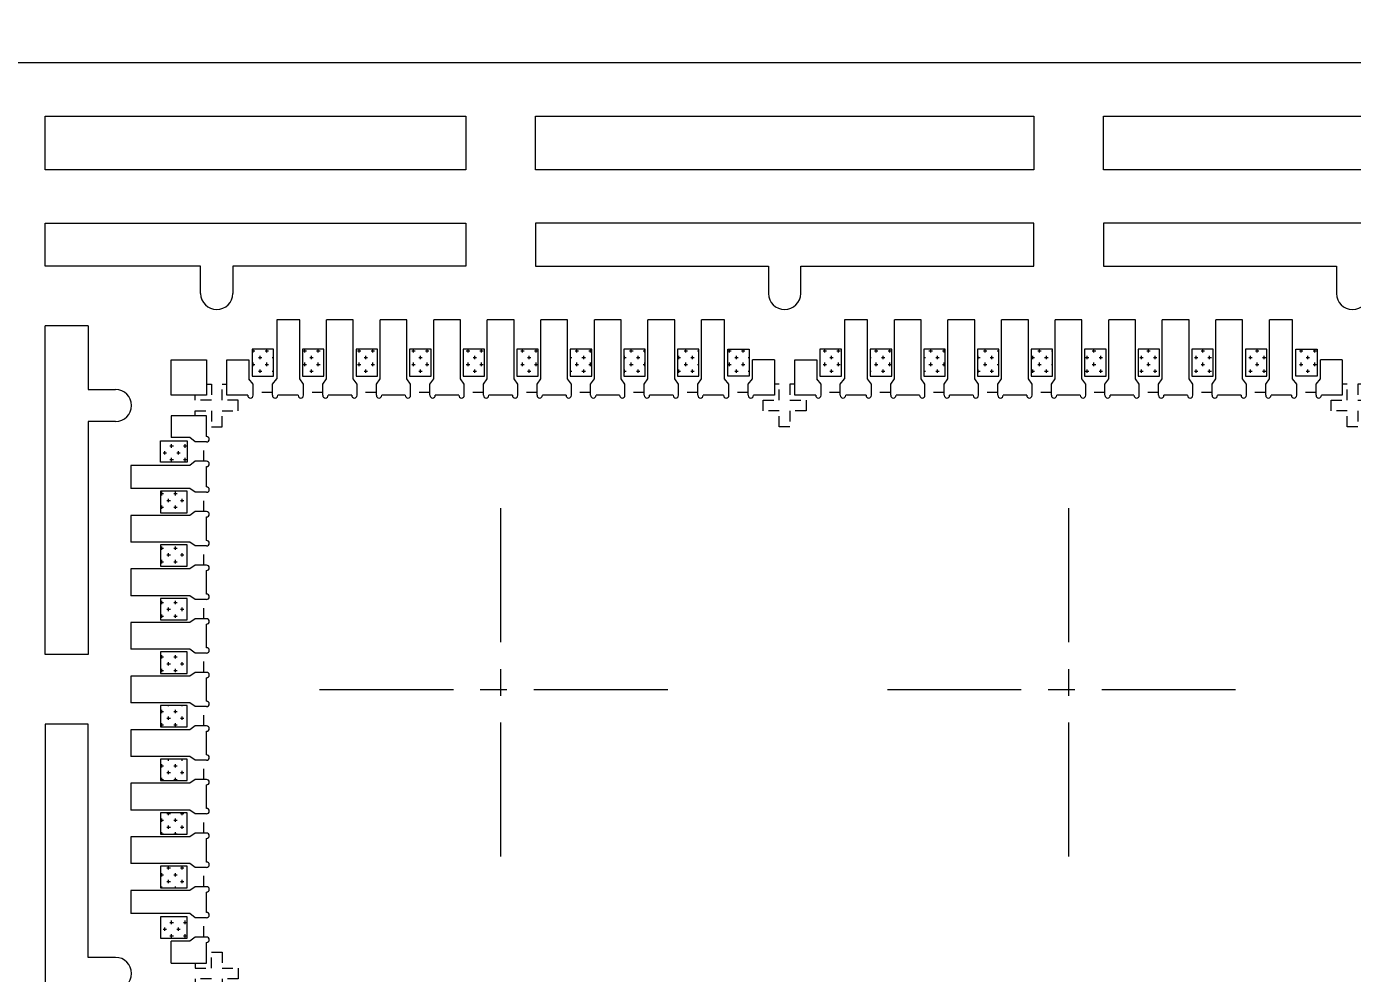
# Model space of a CAD drawing. Header units: millimetres. Extents: x 4544 to 5081, y 1539 to 1788.
# Drawn here: x 4888.62 to 4901, y 1747.12 to 1755.96 of the extents above; entities that cross this region are included whole.
import ezdxf

# ---------------------------------------------------------------- set-up
doc = ezdxf.new("R2010")
doc.units = ezdxf.units.MM
doc.linetypes.add('CENTER', pattern=[2, 1.25, -0.25, 0.25, -0.25])
doc.linetypes.add('HIDDEN', pattern=[0.375, 0.25, -0.125])
for name, color, linetype in [('1D', 4, 'Continuous'), ('2D', 4, 'Continuous'), ('PKG', 2, 'Continuous'), ('PLATING', 3, 'Continuous'), ('中心线', 1, 'CENTER')]:
    doc.layers.add(name, color=color, linetype=linetype)
pattern_1 = [(0, (-4196.66482, -1663.62), (0.0635, 0.0635), [0.03175, -0.09525]), (90, (-4196.64895, -1663.63588), (-0.0635, 0.0635), [0.03175, -0.09525])]
pattern_2 = [(0, (-4198.41482, -1663.62), (0.0635, 0.0635), [0.03175, -0.09525]), (90, (-4198.39895, -1663.63588), (-0.0635, 0.0635), [0.03175, -0.09525])]

msp = doc.modelspace()

# ---------------------------------------------------------------- hatches: boundary and pattern name
at = {"layer": 'PLATING', "lineweight": 5}
h = msp.add_hatch(dxfattribs=at)
h.set_pattern_fill('CROSS', color=3, scale=0.01)
h.set_pattern_definition(pattern_2)
h.paths.add_polyline_path([(4890.7257, 1752.9479), (4890.9257, 1752.9479), (4890.9257, 1752.6979), (4890.7257, 1752.6979)])
h = msp.add_hatch(dxfattribs=at)
h.set_pattern_fill('CROSS', color=3, scale=0.01)
h.set_pattern_definition(pattern_1)
h.paths.add_polyline_path([(4891.3957, 1752.6979), (4891.1957, 1752.6979), (4891.1957, 1752.9479), (4891.3957, 1752.9479)])
h = msp.add_hatch(dxfattribs=at)
h.set_pattern_fill('CROSS', color=3, scale=0.01)
h.set_pattern_definition(pattern_1)
h.paths.add_polyline_path([(4891.8957, 1752.6979), (4891.6957, 1752.6979), (4891.6957, 1752.9479), (4891.8957, 1752.9479)])
h = msp.add_hatch(dxfattribs=at)
h.set_pattern_fill('CROSS', color=3, scale=0.01)
h.set_pattern_definition(pattern_1)
h.paths.add_polyline_path([(4892.3957, 1752.6979), (4892.1957, 1752.6979), (4892.1957, 1752.9479), (4892.3957, 1752.9479)])
h = msp.add_hatch(dxfattribs=at)
h.set_pattern_fill('CROSS', color=3, scale=0.01)
h.set_pattern_definition(pattern_1)
h.paths.add_polyline_path([(4892.8957, 1752.6979), (4892.6957, 1752.6979), (4892.6957, 1752.9479), (4892.8957, 1752.9479)])
h = msp.add_hatch(dxfattribs=at)
h.set_pattern_fill('CROSS', color=3, scale=0.01)
h.set_pattern_definition(pattern_1)
h.paths.add_polyline_path([(4893.3957, 1752.6979), (4893.1957, 1752.6979), (4893.1957, 1752.9479), (4893.3957, 1752.9479)])
h = msp.add_hatch(dxfattribs=at)
h.set_pattern_fill('CROSS', color=3, scale=0.01)
h.set_pattern_definition(pattern_1)
h.paths.add_polyline_path([(4893.8957, 1752.6979), (4893.6957, 1752.6979), (4893.6957, 1752.9479), (4893.8957, 1752.9479)])
h = msp.add_hatch(dxfattribs=at)
h.set_pattern_fill('CROSS', color=3, scale=0.01)
h.set_pattern_definition(pattern_1)
h.paths.add_polyline_path([(4894.3957, 1752.6979), (4894.1957, 1752.6979), (4894.1957, 1752.9479), (4894.3957, 1752.9479)])
h = msp.add_hatch(dxfattribs=at)
h.set_pattern_fill('CROSS', color=3, scale=0.01)
h.set_pattern_definition(pattern_1)
h.paths.add_polyline_path([(4894.8957, 1752.6979), (4894.6957, 1752.6979), (4894.6957, 1752.9479), (4894.8957, 1752.9479)])
h = msp.add_hatch(dxfattribs=at)
h.set_pattern_fill('CROSS', color=3, scale=0.01)
h.set_pattern_definition(pattern_2)
h.paths.add_polyline_path([(4895.3657, 1752.6979), (4895.1657, 1752.6979), (4895.1657, 1752.9479), (4895.3657, 1752.9479)])
h = msp.add_hatch(dxfattribs=at)
h.set_pattern_fill('CROSS', color=3, scale=0.01)
h.set_pattern_definition(pattern_2)
h.paths.add_polyline_path([(4896.0257, 1752.9479), (4896.2257, 1752.9479), (4896.2257, 1752.6979), (4896.0257, 1752.6979)])
h = msp.add_hatch(dxfattribs=at)
h.set_pattern_fill('CROSS', color=3, scale=0.01)
h.set_pattern_definition(pattern_1)
h.paths.add_polyline_path([(4896.6957, 1752.6979), (4896.4957, 1752.6979), (4896.4957, 1752.9479), (4896.6957, 1752.9479)])
h = msp.add_hatch(dxfattribs=at)
h.set_pattern_fill('CROSS', color=3, scale=0.01)
h.set_pattern_definition(pattern_1)
h.paths.add_polyline_path([(4897.1957, 1752.6979), (4896.9957, 1752.6979), (4896.9957, 1752.9479), (4897.1957, 1752.9479)])
h = msp.add_hatch(dxfattribs=at)
h.set_pattern_fill('CROSS', color=3, scale=0.01)
h.set_pattern_definition(pattern_1)
h.paths.add_polyline_path([(4897.6957, 1752.6979), (4897.4957, 1752.6979), (4897.4957, 1752.9479), (4897.6957, 1752.9479)])
h = msp.add_hatch(dxfattribs=at)
h.set_pattern_fill('CROSS', color=3, scale=0.01)
h.set_pattern_definition(pattern_1)
h.paths.add_polyline_path([(4898.1957, 1752.6979), (4897.9957, 1752.6979), (4897.9957, 1752.9479), (4898.1957, 1752.9479)])
h = msp.add_hatch(dxfattribs=at)
h.set_pattern_fill('CROSS', color=3, scale=0.01)
h.set_pattern_definition(pattern_1)
h.paths.add_polyline_path([(4898.6957, 1752.6979), (4898.4957, 1752.6979), (4898.4957, 1752.9479), (4898.6957, 1752.9479)])
h = msp.add_hatch(dxfattribs=at)
h.set_pattern_fill('CROSS', color=3, scale=0.01)
h.set_pattern_definition(pattern_1)
h.paths.add_polyline_path([(4899.1957, 1752.6979), (4898.9957, 1752.6979), (4898.9957, 1752.9479), (4899.1957, 1752.9479)])
h = msp.add_hatch(dxfattribs=at)
h.set_pattern_fill('CROSS', color=3, scale=0.01)
h.set_pattern_definition(pattern_1)
h.paths.add_polyline_path([(4899.6957, 1752.6979), (4899.4957, 1752.6979), (4899.4957, 1752.9479), (4899.6957, 1752.9479)])
h = msp.add_hatch(dxfattribs=at)
h.set_pattern_fill('CROSS', color=3, scale=0.01)
h.set_pattern_definition(pattern_1)
h.paths.add_polyline_path([(4900.1957, 1752.6979), (4899.9957, 1752.6979), (4899.9957, 1752.9479), (4900.1957, 1752.9479)])
h = msp.add_hatch(dxfattribs=at)
h.set_pattern_fill('CROSS', color=3, scale=0.01)
h.set_pattern_definition(pattern_2)
h.paths.add_polyline_path([(4900.6657, 1752.6979), (4900.4657, 1752.6979), (4900.4657, 1752.9479), (4900.6657, 1752.9479)])
h = msp.add_hatch(dxfattribs=at)
h.set_pattern_fill('CROSS', color=3, scale=0.01)
h.set_pattern_definition(pattern_2)
h.paths.add_polyline_path([(4890.1207, 1752.0929), (4890.1207, 1751.8929), (4889.8707, 1751.8929), (4889.8707, 1752.0929)])
h = msp.add_hatch(dxfattribs=at)
h.set_pattern_fill('CROSS', color=3, scale=0.01)
h.set_pattern_definition(pattern_1)
h.paths.add_polyline_path([(4890.1207, 1751.6229), (4890.1207, 1751.4229), (4889.8707, 1751.4229), (4889.8707, 1751.6229)])
h = msp.add_hatch(dxfattribs=at)
h.set_pattern_fill('CROSS', color=3, scale=0.01)
h.set_pattern_definition(pattern_1)
h.paths.add_polyline_path([(4890.1207, 1751.1229), (4890.1207, 1750.9229), (4889.8707, 1750.9229), (4889.8707, 1751.1229)])
h = msp.add_hatch(dxfattribs=at)
h.set_pattern_fill('CROSS', color=3, scale=0.01)
h.set_pattern_definition(pattern_1)
h.paths.add_polyline_path([(4890.1207, 1750.6229), (4890.1207, 1750.4229), (4889.8707, 1750.4229), (4889.8707, 1750.6229)])
h = msp.add_hatch(dxfattribs=at)
h.set_pattern_fill('CROSS', color=3, scale=0.01)
h.set_pattern_definition(pattern_1)
h.paths.add_polyline_path([(4890.1207, 1750.1229), (4890.1207, 1749.9229), (4889.8707, 1749.9229), (4889.8707, 1750.1229)])
h = msp.add_hatch(dxfattribs=at)
h.set_pattern_fill('CROSS', color=3, scale=0.01)
h.set_pattern_definition(pattern_1)
h.paths.add_polyline_path([(4890.1207, 1749.6229), (4890.1207, 1749.4229), (4889.8707, 1749.4229), (4889.8707, 1749.6229)])
h = msp.add_hatch(dxfattribs=at)
h.set_pattern_fill('CROSS', color=3, scale=0.01)
h.set_pattern_definition(pattern_1)
h.paths.add_polyline_path([(4890.1207, 1749.1229), (4890.1207, 1748.9229), (4889.8707, 1748.9229), (4889.8707, 1749.1229)])
h = msp.add_hatch(dxfattribs=at)
h.set_pattern_fill('CROSS', color=3, scale=0.01)
h.set_pattern_definition(pattern_1)
h.paths.add_polyline_path([(4890.1207, 1748.6229), (4890.1207, 1748.4229), (4889.8707, 1748.4229), (4889.8707, 1748.6229)])
h = msp.add_hatch(dxfattribs=at)
h.set_pattern_fill('CROSS', color=3, scale=0.01)
h.set_pattern_definition(pattern_1)
h.paths.add_polyline_path([(4890.1207, 1748.1229), (4890.1207, 1747.9229), (4889.8707, 1747.9229), (4889.8707, 1748.1229)])
h = msp.add_hatch(dxfattribs=at)
h.set_pattern_fill('CROSS', color=3, scale=0.01)
h.set_pattern_definition(pattern_2)
h.paths.add_polyline_path([(4889.8707, 1747.4529), (4889.8707, 1747.6529), (4890.1207, 1747.6529), (4890.1207, 1747.4529)])

# ---------------------------------------------------------------- linework, layer by layer
at = {"lineweight": 5}
for p, q in [((4888.7957, 1753.7229), (4888.7957, 1754.1229)), ((4888.7957, 1754.1229), (4892.7207, 1754.1229)), ((4892.7207, 1754.1229), (4892.7207, 1753.7229)), ((4890.2457, 1753.7229), (4888.7957, 1753.7229)), ((4890.2457, 1753.4679), (4890.2457, 1753.7229)), ((4892.7207, 1753.7229), (4890.5457, 1753.7229)), ((4890.5457, 1753.7229), (4890.5457, 1753.4679)), ((4888.7957, 1750.0979), (4888.7957, 1753.1679)), ((4889.1957, 1753.1679), (4888.7957, 1753.1679)), ((4889.1957, 1753.1679), (4889.1957, 1752.5729)), ((4891.1707, 1753.2229), (4890.9557, 1753.2229)), ((4890.9557, 1753.2229), (4890.9557, 1752.6729)), ((4891.1707, 1752.6729), (4891.1707, 1753.2229)), ((4891.6707, 1753.2229), (4891.4207, 1753.2229)), ((4891.4207, 1752.6729), (4891.4207, 1753.2229)), ((4891.6707, 1752.6729), (4891.6707, 1753.2229)), ((4892.1707, 1753.2229), (4891.9207, 1753.2229)), ((4891.9207, 1752.6729), (4891.9207, 1753.2229)), ((4892.1707, 1752.6729), (4892.1707, 1753.2229)), ((4892.6707, 1753.2229), (4892.4207, 1753.2229)), ((4892.4207, 1752.6729), (4892.4207, 1753.2229)), ((4892.6707, 1752.6729), (4892.6707, 1753.2229)), ((4893.1707, 1753.2229), (4892.9207, 1753.2229)), ((4892.9207, 1752.6729), (4892.9207, 1753.2229)), ((4893.1707, 1752.6729), (4893.1707, 1753.2229)), ((4893.6707, 1753.2229), (4893.4207, 1753.2229)), ((4893.4207, 1752.6729), (4893.4207, 1753.2229)), ((4893.6707, 1752.6729), (4893.6707, 1753.2229)), ((4894.1707, 1753.2229), (4893.9207, 1753.2229)), ((4893.9207, 1752.6729), (4893.9207, 1753.2229)), ((4894.1707, 1752.6729), (4894.1707, 1753.2229)), ((4894.6707, 1753.2229), (4894.4207, 1753.2229)), ((4894.4207, 1752.6729), (4894.4207, 1753.2229)), ((4894.6707, 1752.6729), (4894.6707, 1753.2229)), ((4895.1357, 1753.2229), (4894.9207, 1753.2229)), ((4894.9207, 1752.6729), (4894.9207, 1753.2229)), ((4895.1357, 1752.6729), (4895.1357, 1753.2229)), ((4896.4707, 1753.2229), (4896.2557, 1753.2229)), ((4896.2557, 1753.2229), (4896.2557, 1752.6729)), ((4896.4707, 1752.6729), (4896.4707, 1753.2229)), ((4896.9707, 1753.2229), (4896.7207, 1753.2229)), ((4896.7207, 1752.6729), (4896.7207, 1753.2229)), ((4896.9707, 1752.6729), (4896.9707, 1753.2229)), ((4897.4707, 1753.2229), (4897.2207, 1753.2229)), ((4897.2207, 1752.6729), (4897.2207, 1753.2229)), ((4897.4707, 1752.6729), (4897.4707, 1753.2229)), ((4897.9707, 1753.2229), (4897.7207, 1753.2229)), ((4897.7207, 1752.6729), (4897.7207, 1753.2229)), ((4897.9707, 1752.6729), (4897.9707, 1753.2229)), ((4898.4707, 1753.2229), (4898.2207, 1753.2229)), ((4898.2207, 1752.6729), (4898.2207, 1753.2229)), ((4898.4707, 1752.6729), (4898.4707, 1753.2229)), ((4898.9707, 1753.2229), (4898.7207, 1753.2229)), ((4898.7207, 1752.6729), (4898.7207, 1753.2229)), ((4898.9707, 1752.6729), (4898.9707, 1753.2229)), ((4899.4707, 1753.2229), (4899.2207, 1753.2229)), ((4899.2207, 1752.6729), (4899.2207, 1753.2229)), ((4899.4707, 1752.6729), (4899.4707, 1753.2229)), ((4899.9707, 1753.2229), (4899.7207, 1753.2229)), ((4899.7207, 1752.6729), (4899.7207, 1753.2229)), ((4899.9707, 1752.6729), (4899.9707, 1753.2229)), ((4900.4357, 1753.2229), (4900.2207, 1753.2229)), ((4900.2207, 1752.6729), (4900.2207, 1753.2229)), ((4900.4357, 1752.6729), (4900.4357, 1753.2229)), ((4890.4907, 1752.8479), (4890.6957, 1752.8479)), ((4890.6957, 1752.8479), (4890.6957, 1752.6729)), ((4895.6007, 1752.8479), (4895.3957, 1752.8479)), ((4895.3957, 1752.6729), (4895.3957, 1752.8479)), ((4895.7907, 1752.8479), (4895.9957, 1752.8479)), ((4895.9957, 1752.8479), (4895.9957, 1752.6729)), ((4900.9007, 1752.8479), (4900.6957, 1752.8479)), ((4900.6957, 1752.6729), (4900.6957, 1752.8479)), ((4890.7357, 1752.6229), (4890.6957, 1752.6729)), ((4890.9157, 1752.6229), (4890.9557, 1752.6729)), ((4891.2057, 1752.6229), (4891.1707, 1752.6729)), ((4891.3857, 1752.6229), (4891.4207, 1752.6729)), ((4891.7057, 1752.6229), (4891.6707, 1752.6729)), ((4891.8857, 1752.6229), (4891.9207, 1752.6729)), ((4892.2057, 1752.6229), (4892.1707, 1752.6729)), ((4892.3857, 1752.6229), (4892.4207, 1752.6729)), ((4892.7057, 1752.6229), (4892.6707, 1752.6729)), ((4892.8857, 1752.6229), (4892.9207, 1752.6729)), ((4893.2057, 1752.6229), (4893.1707, 1752.6729)), ((4893.3857, 1752.6229), (4893.4207, 1752.6729)), ((4893.7057, 1752.6229), (4893.6707, 1752.6729)), ((4893.8857, 1752.6229), (4893.9207, 1752.6729)), ((4894.2057, 1752.6229), (4894.1707, 1752.6729)), ((4894.3857, 1752.6229), (4894.4207, 1752.6729)), ((4894.7057, 1752.6229), (4894.6707, 1752.6729)), ((4894.8857, 1752.6229), (4894.9207, 1752.6729)), ((4895.1757, 1752.6229), (4895.1357, 1752.6729)), ((4895.3557, 1752.6229), (4895.3957, 1752.6729)), ((4896.0357, 1752.6229), (4895.9957, 1752.6729)), ((4896.2157, 1752.6229), (4896.2557, 1752.6729)), ((4896.5057, 1752.6229), (4896.4707, 1752.6729)), ((4896.6857, 1752.6229), (4896.7207, 1752.6729)), ((4897.0057, 1752.6229), (4896.9707, 1752.6729)), ((4897.1857, 1752.6229), (4897.2207, 1752.6729)), ((4897.5057, 1752.6229), (4897.4707, 1752.6729)), ((4897.6857, 1752.6229), (4897.7207, 1752.6729)), ((4898.0057, 1752.6229), (4897.9707, 1752.6729)), ((4898.1857, 1752.6229), (4898.2207, 1752.6729)), ((4898.5057, 1752.6229), (4898.4707, 1752.6729)), ((4898.6857, 1752.6229), (4898.7207, 1752.6729)), ((4899.0057, 1752.6229), (4898.9707, 1752.6729)), ((4899.1857, 1752.6229), (4899.2207, 1752.6729)), ((4899.5057, 1752.6229), (4899.4707, 1752.6729)), ((4899.6857, 1752.6229), (4899.7207, 1752.6729)), ((4900.0057, 1752.6229), (4899.9707, 1752.6729)), ((4900.1857, 1752.6229), (4900.2207, 1752.6729)), ((4900.4757, 1752.6229), (4900.4357, 1752.6729)), ((4900.6557, 1752.6229), (4900.6957, 1752.6729)), ((4889.1957, 1752.5729), (4889.4507, 1752.5729)), ((4890.7357, 1752.5179), (4890.7357, 1752.6229)), ((4890.9157, 1752.5179), (4890.9157, 1752.6229)), ((4891.2057, 1752.5179), (4891.2057, 1752.6229)), ((4891.3857, 1752.5179), (4891.3857, 1752.6229)), ((4891.7057, 1752.5179), (4891.7057, 1752.6229)), ((4891.8857, 1752.5179), (4891.8857, 1752.6229)), ((4892.2057, 1752.5179), (4892.2057, 1752.6229)), ((4892.3857, 1752.5179), (4892.3857, 1752.6229)), ((4892.7057, 1752.5179), (4892.7057, 1752.6229)), ((4892.8857, 1752.5179), (4892.8857, 1752.6229)), ((4893.2057, 1752.5179), (4893.2057, 1752.6229)), ((4893.3857, 1752.5179), (4893.3857, 1752.6229)), ((4893.7057, 1752.5179), (4893.7057, 1752.6229)), ((4893.8857, 1752.5179), (4893.8857, 1752.6229)), ((4894.2057, 1752.5179), (4894.2057, 1752.6229)), ((4894.3857, 1752.5179), (4894.3857, 1752.6229)), ((4894.7057, 1752.5179), (4894.7057, 1752.6229)), ((4894.8857, 1752.5179), (4894.8857, 1752.6229)), ((4895.1757, 1752.5179), (4895.1757, 1752.6229)), ((4895.3557, 1752.5179), (4895.3557, 1752.6229)), ((4896.0357, 1752.5179), (4896.0357, 1752.6229)), ((4896.2157, 1752.5179), (4896.2157, 1752.6229)), ((4896.5057, 1752.5179), (4896.5057, 1752.6229)), ((4896.6857, 1752.5179), (4896.6857, 1752.6229)), ((4897.0057, 1752.5179), (4897.0057, 1752.6229)), ((4897.1857, 1752.5179), (4897.1857, 1752.6229)), ((4897.5057, 1752.5179), (4897.5057, 1752.6229)), ((4897.6857, 1752.5179), (4897.6857, 1752.6229)), ((4898.0057, 1752.5179), (4898.0057, 1752.6229)), ((4898.1857, 1752.5179), (4898.1857, 1752.6229)), ((4898.5057, 1752.5179), (4898.5057, 1752.6229)), ((4898.6857, 1752.5179), (4898.6857, 1752.6229)), ((4899.0057, 1752.5179), (4899.0057, 1752.6229)), ((4899.1857, 1752.5179), (4899.1857, 1752.6229)), ((4899.5057, 1752.5179), (4899.5057, 1752.6229)), ((4899.6857, 1752.5179), (4899.6857, 1752.6229)), ((4900.0057, 1752.5179), (4900.0057, 1752.6229)), ((4900.1857, 1752.5179), (4900.1857, 1752.6229)), ((4900.4757, 1752.5179), (4900.4757, 1752.6229)), ((4900.6557, 1752.5179), (4900.6557, 1752.6229)), ((4889.9707, 1752.3279), (4889.9707, 1752.1229)), ((4889.4507, 1752.2729), (4889.1957, 1752.2729)), ((4889.1957, 1752.2729), (4889.1957, 1750.0979)), ((4890.1457, 1752.1229), (4889.9707, 1752.1229)), ((4890.1957, 1752.0829), (4890.1457, 1752.1229)), ((4890.3007, 1752.0829), (4890.1957, 1752.0829)), ((4889.5957, 1751.8629), (4889.5957, 1751.6479)), ((4890.1457, 1751.8629), (4889.5957, 1751.8629)), ((4890.1957, 1751.9029), (4890.1457, 1751.8629)), ((4890.3007, 1751.9029), (4890.1957, 1751.9029)), ((4890.1457, 1751.6479), (4889.5957, 1751.6479)), ((4890.1957, 1751.6129), (4890.1457, 1751.6479)), ((4890.3007, 1751.6129), (4890.1957, 1751.6129)), ((4889.5957, 1751.3979), (4889.5957, 1751.1479)), ((4890.1457, 1751.3979), (4889.5957, 1751.3979)), ((4890.1957, 1751.4329), (4890.1457, 1751.3979)), ((4890.3007, 1751.4329), (4890.1957, 1751.4329)), ((4890.1457, 1751.1479), (4889.5957, 1751.1479)), ((4890.1957, 1751.1129), (4890.1457, 1751.1479)), ((4890.3007, 1751.1129), (4890.1957, 1751.1129)), ((4889.5957, 1750.8979), (4889.5957, 1750.6479)), ((4890.1457, 1750.8979), (4889.5957, 1750.8979)), ((4890.1957, 1750.9329), (4890.1457, 1750.8979)), ((4890.3007, 1750.9329), (4890.1957, 1750.9329)), ((4890.1457, 1750.6479), (4889.5957, 1750.6479)), ((4890.1957, 1750.6129), (4890.1457, 1750.6479)), ((4890.3007, 1750.6129), (4890.1957, 1750.6129)), ((4889.5957, 1750.3979), (4889.5957, 1750.1479)), ((4890.1457, 1750.3979), (4889.5957, 1750.3979)), ((4890.1957, 1750.4329), (4890.1457, 1750.3979)), ((4890.3007, 1750.4329), (4890.1957, 1750.4329)), ((4889.1957, 1750.0979), (4888.7957, 1750.0979)), ((4890.1457, 1750.1479), (4889.5957, 1750.1479)), ((4890.1957, 1750.1129), (4890.1457, 1750.1479)), ((4890.3007, 1750.1129), (4890.1957, 1750.1129)), ((4889.5957, 1749.8979), (4889.5957, 1749.6479)), ((4890.1457, 1749.8979), (4889.5957, 1749.8979)), ((4890.1957, 1749.9329), (4890.1457, 1749.8979)), ((4890.3007, 1749.9329), (4890.1957, 1749.9329)), ((4890.1457, 1749.6479), (4889.5957, 1749.6479)), ((4890.1957, 1749.6129), (4890.1457, 1749.6479)), ((4890.3007, 1749.6129), (4890.1957, 1749.6129)), ((4889.5957, 1749.3979), (4889.5957, 1749.1479)), ((4890.1457, 1749.3979), (4889.5957, 1749.3979)), ((4890.1957, 1749.4329), (4890.1457, 1749.3979)), ((4890.3007, 1749.4329), (4890.1957, 1749.4329)), ((4890.1457, 1749.1479), (4889.5957, 1749.1479)), ((4890.1957, 1749.1129), (4890.1457, 1749.1479)), ((4890.3007, 1749.1129), (4890.1957, 1749.1129)), ((4889.5957, 1748.8979), (4889.5957, 1748.6479)), ((4890.1457, 1748.8979), (4889.5957, 1748.8979)), ((4890.1957, 1748.9329), (4890.1457, 1748.8979)), ((4890.3007, 1748.9329), (4890.1957, 1748.9329)), ((4890.1457, 1748.6479), (4889.5957, 1748.6479)), ((4890.1957, 1748.6129), (4890.1457, 1748.6479)), ((4890.3007, 1748.6129), (4890.1957, 1748.6129)), ((4889.5957, 1748.3979), (4889.5957, 1748.1479)), ((4890.1457, 1748.3979), (4889.5957, 1748.3979)), ((4890.1957, 1748.4329), (4890.1457, 1748.3979)), ((4890.3007, 1748.4329), (4890.1957, 1748.4329)), ((4890.1457, 1748.1479), (4889.5957, 1748.1479)), ((4890.1957, 1748.1129), (4890.1457, 1748.1479)), ((4890.3007, 1748.1129), (4890.1957, 1748.1129)), ((4889.5957, 1747.8979), (4889.5957, 1747.6829)), ((4890.1457, 1747.8979), (4889.5957, 1747.8979)), ((4890.1957, 1747.9329), (4890.1457, 1747.8979)), ((4890.3007, 1747.9329), (4890.1957, 1747.9329)), ((4890.1457, 1747.6829), (4889.5957, 1747.6829)), ((4890.1957, 1747.6429), (4890.1457, 1747.6829)), ((4890.3007, 1747.6429), (4890.1957, 1747.6429)), ((4889.9707, 1747.2179), (4889.9707, 1747.4229)), ((4890.1457, 1747.4229), (4889.9707, 1747.4229)), ((4890.1957, 1747.4629), (4890.1457, 1747.4229)), ((4890.3007, 1747.4629), (4890.1957, 1747.4629))]:
    msp.add_line(p, q, dxfattribs=at)
for points in [[(4888.7957, 1755.1229), (4892.7207, 1755.1229), (4892.7207, 1754.6229), (4888.7957, 1754.6229)], [(4893.3707, 1755.1229), (4898.0207, 1755.1229), (4898.0207, 1754.6229), (4893.3707, 1754.6229)], [(4898.6707, 1755.1229), (4903.3207, 1755.1229), (4903.3207, 1754.6229), (4898.6707, 1754.6229)], [(4890.3007, 1752.5179), (4889.9707, 1752.5179), (4889.9707, 1752.8479), (4890.3007, 1752.8479)]]:
    msp.add_lwpolyline(points, close=True, dxfattribs=at)
for points in [[(4895.5457, 1753.4679, 1), (4895.8457, 1753.4679), (4895.8457, 1753.7229), (4898.0207, 1753.7229), (4898.0207, 1754.1229), (4893.3707, 1754.1229), (4893.3707, 1753.7229), (4895.5457, 1753.7229)], [(4900.8457, 1753.4679, 1), (4901.1457, 1753.4679), (4901.1457, 1753.7229), (4903.3207, 1753.7229), (4903.3207, 1754.1229), (4898.6707, 1754.1229), (4898.6707, 1753.7229), (4900.8457, 1753.7229)], [(4889.4507, 1746.9729, 1), (4889.4507, 1747.2729), (4889.1957, 1747.2729), (4889.1957, 1749.4479), (4888.7957, 1749.4479), (4888.7957, 1744.7979), (4889.1957, 1744.7979), (4889.1957, 1746.9729)]]:
    msp.add_lwpolyline(points, format="xyb", close=True, dxfattribs=at)
for points in [[(4890.6857, 1752.5179), (4890.4907, 1752.5179), (4890.4907, 1752.8479)], [(4895.6007, 1752.8479), (4895.6007, 1752.5179), (4895.4057, 1752.5179)], [(4895.9857, 1752.5179), (4895.7907, 1752.5179), (4895.7907, 1752.8479)], [(4900.9007, 1752.8479), (4900.9007, 1752.5179), (4900.7057, 1752.5179)], [(4891.1557, 1752.5179), (4890.9657, 1752.5179)], [(4891.6557, 1752.5179), (4891.4357, 1752.5179)], [(4892.1557, 1752.5179), (4891.9357, 1752.5179)], [(4892.6557, 1752.5179), (4892.4357, 1752.5179)], [(4893.1557, 1752.5179), (4892.9357, 1752.5179)], [(4893.6557, 1752.5179), (4893.4357, 1752.5179)], [(4894.1557, 1752.5179), (4893.9357, 1752.5179)], [(4894.6557, 1752.5179), (4894.4357, 1752.5179)], [(4895.1257, 1752.5179), (4894.9357, 1752.5179)], [(4896.4557, 1752.5179), (4896.2657, 1752.5179)], [(4896.9557, 1752.5179), (4896.7357, 1752.5179)], [(4897.4557, 1752.5179), (4897.2357, 1752.5179)], [(4897.9557, 1752.5179), (4897.7357, 1752.5179)], [(4898.4557, 1752.5179), (4898.2357, 1752.5179)], [(4898.9557, 1752.5179), (4898.7357, 1752.5179)], [(4899.4557, 1752.5179), (4899.2357, 1752.5179)], [(4899.9557, 1752.5179), (4899.7357, 1752.5179)], [(4900.4257, 1752.5179), (4900.2357, 1752.5179)], [(4890.3007, 1752.1329), (4890.3007, 1752.3279), (4889.9707, 1752.3279)], [(4890.3007, 1751.6629), (4890.3007, 1751.8529)], [(4890.3007, 1751.1629), (4890.3007, 1751.3829)], [(4890.3007, 1750.6629), (4890.3007, 1750.8829)], [(4890.3007, 1750.1629), (4890.3007, 1750.3829)], [(4890.3007, 1749.6629), (4890.3007, 1749.8829)], [(4890.3007, 1749.1629), (4890.3007, 1749.3829)], [(4890.3007, 1748.6629), (4890.3007, 1748.8829)], [(4890.3007, 1748.1629), (4890.3007, 1748.3829)], [(4890.3007, 1747.6929), (4890.3007, 1747.8829)], [(4889.9707, 1747.2179), (4890.3007, 1747.2179), (4890.3007, 1747.4129)]]:
    msp.add_lwpolyline(points, dxfattribs=at)
for centre, radius, start, end in [((4890.3957, 1753.4679), 0.15, 180, 0), ((4889.4507, 1752.4229), 0.15, 270, 90), ((4890.7107, 1752.5179), 0.025, 180, 0), ((4890.9407, 1752.5179), 0.025, 180, 0), ((4891.1807, 1752.5179), 0.025, 180, 0), ((4891.4107, 1752.5179), 0.025, 180, 0), ((4891.6807, 1752.5179), 0.025, 180, 0), ((4891.9107, 1752.5179), 0.025, 180, 0), ((4892.1807, 1752.5179), 0.025, 180, 0), ((4892.4107, 1752.5179), 0.025, 180, 0), ((4892.6807, 1752.5179), 0.025, 180, 0), ((4892.9107, 1752.5179), 0.025, 180, 0), ((4893.1807, 1752.5179), 0.025, 180, 0), ((4893.4107, 1752.5179), 0.025, 180, 0), ((4893.6807, 1752.5179), 0.025, 180, 0), ((4893.9107, 1752.5179), 0.025, 180, 0), ((4894.1807, 1752.5179), 0.025, 180, 0), ((4894.4107, 1752.5179), 0.025, 180, 0), ((4894.6807, 1752.5179), 0.025, 180, 0), ((4894.9107, 1752.5179), 0.025, 180, 0), ((4895.1507, 1752.5179), 0.025, 180, 0), ((4895.3807, 1752.5179), 0.025, 180, 0), ((4896.0107, 1752.5179), 0.025, 180, 0), ((4896.2407, 1752.5179), 0.025, 180, 0), ((4896.4807, 1752.5179), 0.025, 180, 0), ((4896.7107, 1752.5179), 0.025, 180, 0), ((4896.9807, 1752.5179), 0.025, 180, 0), ((4897.2107, 1752.5179), 0.025, 180, 0), ((4897.4807, 1752.5179), 0.025, 180, 0), ((4897.7107, 1752.5179), 0.025, 180, 0), ((4897.9807, 1752.5179), 0.025, 180, 0), ((4898.2107, 1752.5179), 0.025, 180, 0), ((4898.4807, 1752.5179), 0.025, 180, 0), ((4898.7107, 1752.5179), 0.025, 180, 0), ((4898.9807, 1752.5179), 0.025, 180, 0), ((4899.2107, 1752.5179), 0.025, 180, 0), ((4899.4807, 1752.5179), 0.025, 180, 0), ((4899.7107, 1752.5179), 0.025, 180, 0), ((4899.9807, 1752.5179), 0.025, 180, 0), ((4900.2107, 1752.5179), 0.025, 180, 0), ((4900.4507, 1752.5179), 0.025, 180, 0), ((4900.6807, 1752.5179), 0.025, 180, 0), ((4890.3007, 1752.1079), 0.025, 270, 90), ((4890.3007, 1751.8779), 0.025, 270, 90), ((4890.3007, 1751.6379), 0.025, 270, 90), ((4890.3007, 1751.4079), 0.025, 270, 90), ((4890.3007, 1751.1379), 0.025, 270, 90), ((4890.3007, 1750.9079), 0.025, 270, 90), ((4890.3007, 1750.6379), 0.025, 270, 90), ((4890.3007, 1750.4079), 0.025, 270, 90), ((4890.3007, 1750.1379), 0.025, 270, 90), ((4890.3007, 1749.9079), 0.025, 270, 90), ((4890.3007, 1749.6379), 0.025, 270, 90), ((4890.3007, 1749.4079), 0.025, 270, 90), ((4890.3007, 1749.1379), 0.025, 270, 90), ((4890.3007, 1748.9079), 0.025, 270, 90), ((4890.3007, 1748.6379), 0.025, 270, 90), ((4890.3007, 1748.4079), 0.025, 270, 90), ((4890.3007, 1748.1379), 0.025, 270, 90), ((4890.3007, 1747.9079), 0.025, 270, 90), ((4890.3007, 1747.6679), 0.025, 270, 90), ((4890.3007, 1747.4379), 0.025, 270, 90)]:
    msp.add_arc(centre, radius, start, end, dxfattribs=at)
at = {"layer": '1D', "color": 4, "linetype": 'HIDDEN', "lineweight": 5, "ltscale": 0.3}
for points in [[(4890.9157, 1752.5429), (4890.7357, 1752.5429)], [(4891.3857, 1752.5429), (4891.2057, 1752.5429)], [(4891.8857, 1752.5429), (4891.7057, 1752.5429)], [(4892.3857, 1752.5429), (4892.2057, 1752.5429)], [(4892.8857, 1752.5429), (4892.7057, 1752.5429)], [(4893.3857, 1752.5429), (4893.2057, 1752.5429)], [(4893.8857, 1752.5429), (4893.7057, 1752.5429)], [(4894.3857, 1752.5429), (4894.2057, 1752.5429)], [(4894.8857, 1752.5429), (4894.7057, 1752.5429)], [(4895.3557, 1752.5429), (4895.1757, 1752.5429)], [(4896.2157, 1752.5429), (4896.0357, 1752.5429)], [(4896.6857, 1752.5429), (4896.5057, 1752.5429)], [(4897.1857, 1752.5429), (4897.0057, 1752.5429)], [(4897.6857, 1752.5429), (4897.5057, 1752.5429)], [(4898.1857, 1752.5429), (4898.0057, 1752.5429)], [(4898.6857, 1752.5429), (4898.5057, 1752.5429)], [(4899.1857, 1752.5429), (4899.0057, 1752.5429)], [(4899.6857, 1752.5429), (4899.5057, 1752.5429)], [(4900.1857, 1752.5429), (4900.0057, 1752.5429)], [(4900.6557, 1752.5429), (4900.4757, 1752.5429)], [(4890.2757, 1751.9029), (4890.2757, 1752.0829)], [(4890.2757, 1751.4329), (4890.2757, 1751.6129)], [(4890.2757, 1750.9329), (4890.2757, 1751.1129)], [(4890.2757, 1750.4329), (4890.2757, 1750.6129)], [(4890.2757, 1749.9329), (4890.2757, 1750.1129)], [(4890.2757, 1749.4329), (4890.2757, 1749.6129)], [(4890.2757, 1748.9329), (4890.2757, 1749.1129)], [(4890.2757, 1748.4329), (4890.2757, 1748.6129)], [(4890.2757, 1747.9329), (4890.2757, 1748.1129)], [(4890.2757, 1747.4629), (4890.2757, 1747.6429)]]:
    msp.add_lwpolyline(points, dxfattribs=at)
at = {"layer": '2D', "color": 4, "linetype": 'HIDDEN', "lineweight": 5, "ltscale": 0.3}
for points in [[(4890.3007, 1752.6229), (4890.3457, 1752.6229), (4890.3457, 1752.4729), (4890.1957, 1752.4729), (4890.1957, 1752.5179)], [(4890.1957, 1752.3279), (4890.1957, 1752.3729), (4890.3457, 1752.3729), (4890.3457, 1752.2229), (4890.4457, 1752.2229), (4890.4457, 1752.3729), (4890.5957, 1752.3729), (4890.5957, 1752.4729), (4890.4457, 1752.4729), (4890.4457, 1752.6229), (4890.4907, 1752.6229)], [(4895.7907, 1752.6229), (4895.7457, 1752.6229), (4895.7457, 1752.4729), (4895.8957, 1752.4729), (4895.8957, 1752.3729), (4895.7457, 1752.3729), (4895.7457, 1752.2229), (4895.6457, 1752.2229), (4895.6457, 1752.3729), (4895.4957, 1752.3729), (4895.4957, 1752.4729), (4895.6457, 1752.4729), (4895.6457, 1752.6229), (4895.6007, 1752.6229)], [(4901.0907, 1752.6229), (4901.0457, 1752.6229), (4901.0457, 1752.4729), (4901.1957, 1752.4729), (4901.1957, 1752.3729), (4901.0457, 1752.3729), (4901.0457, 1752.2229), (4900.9457, 1752.2229), (4900.9457, 1752.3729), (4900.7957, 1752.3729), (4900.7957, 1752.4729), (4900.9457, 1752.4729), (4900.9457, 1752.6229), (4900.9007, 1752.6229)], [(4890.1957, 1747.2179), (4890.1957, 1747.1729), (4890.3457, 1747.1729), (4890.3457, 1747.3229), (4890.4457, 1747.3229), (4890.4457, 1747.1729), (4890.5957, 1747.1729), (4890.5957, 1747.0729), (4890.4457, 1747.0729), (4890.4457, 1746.9229), (4890.3457, 1746.9229), (4890.3457, 1747.0729), (4890.1957, 1747.0729), (4890.1957, 1747.0279)]]:
    msp.add_lwpolyline(points, dxfattribs=at)
at = {"layer": 'PKG', "color": 1, "lineweight": 5}
msp.add_lwpolyline([(4959.2957, 1685.6229), (4887.2957, 1685.6229), (4887.2957, 1755.6229), (4959.2957, 1755.6229)], dxfattribs=at)
at = {"layer": 'PLATING', "lineweight": 5}
for points in [[(4890.7257, 1752.6979), (4890.9257, 1752.6979), (4890.9257, 1752.9479), (4890.7257, 1752.9479)], [(4891.1957, 1752.6979), (4891.3957, 1752.6979), (4891.3957, 1752.9479), (4891.1957, 1752.9479)], [(4891.6957, 1752.6979), (4891.8957, 1752.6979), (4891.8957, 1752.9479), (4891.6957, 1752.9479)], [(4892.1957, 1752.6979), (4892.3957, 1752.6979), (4892.3957, 1752.9479), (4892.1957, 1752.9479)], [(4892.6957, 1752.6979), (4892.8957, 1752.6979), (4892.8957, 1752.9479), (4892.6957, 1752.9479)], [(4893.1957, 1752.6979), (4893.3957, 1752.6979), (4893.3957, 1752.9479), (4893.1957, 1752.9479)], [(4893.6957, 1752.6979), (4893.8957, 1752.6979), (4893.8957, 1752.9479), (4893.6957, 1752.9479)], [(4894.1957, 1752.6979), (4894.3957, 1752.6979), (4894.3957, 1752.9479), (4894.1957, 1752.9479)], [(4894.6957, 1752.6979), (4894.8957, 1752.6979), (4894.8957, 1752.9479), (4894.6957, 1752.9479)], [(4895.3657, 1752.6979), (4895.1657, 1752.6979), (4895.1657, 1752.9479), (4895.3657, 1752.9479)], [(4896.0257, 1752.6979), (4896.2257, 1752.6979), (4896.2257, 1752.9479), (4896.0257, 1752.9479)], [(4896.4957, 1752.6979), (4896.6957, 1752.6979), (4896.6957, 1752.9479), (4896.4957, 1752.9479)], [(4896.9957, 1752.6979), (4897.1957, 1752.6979), (4897.1957, 1752.9479), (4896.9957, 1752.9479)], [(4897.4957, 1752.6979), (4897.6957, 1752.6979), (4897.6957, 1752.9479), (4897.4957, 1752.9479)], [(4897.9957, 1752.6979), (4898.1957, 1752.6979), (4898.1957, 1752.9479), (4897.9957, 1752.9479)], [(4898.4957, 1752.6979), (4898.6957, 1752.6979), (4898.6957, 1752.9479), (4898.4957, 1752.9479)], [(4898.9957, 1752.6979), (4899.1957, 1752.6979), (4899.1957, 1752.9479), (4898.9957, 1752.9479)], [(4899.4957, 1752.6979), (4899.6957, 1752.6979), (4899.6957, 1752.9479), (4899.4957, 1752.9479)], [(4899.9957, 1752.6979), (4900.1957, 1752.6979), (4900.1957, 1752.9479), (4899.9957, 1752.9479)], [(4900.6657, 1752.6979), (4900.4657, 1752.6979), (4900.4657, 1752.9479), (4900.6657, 1752.9479)], [(4890.1207, 1752.0929), (4890.1207, 1751.8929), (4889.8707, 1751.8929), (4889.8707, 1752.0929)], [(4890.1207, 1751.4229), (4890.1207, 1751.6229), (4889.8707, 1751.6229), (4889.8707, 1751.4229)], [(4890.1207, 1750.9229), (4890.1207, 1751.1229), (4889.8707, 1751.1229), (4889.8707, 1750.9229)], [(4890.1207, 1750.4229), (4890.1207, 1750.6229), (4889.8707, 1750.6229), (4889.8707, 1750.4229)], [(4890.1207, 1749.9229), (4890.1207, 1750.1229), (4889.8707, 1750.1229), (4889.8707, 1749.9229)], [(4890.1207, 1749.4229), (4890.1207, 1749.6229), (4889.8707, 1749.6229), (4889.8707, 1749.4229)], [(4890.1207, 1748.9229), (4890.1207, 1749.1229), (4889.8707, 1749.1229), (4889.8707, 1748.9229)], [(4890.1207, 1748.4229), (4890.1207, 1748.6229), (4889.8707, 1748.6229), (4889.8707, 1748.4229)], [(4890.1207, 1747.9229), (4890.1207, 1748.1229), (4889.8707, 1748.1229), (4889.8707, 1747.9229)], [(4890.1207, 1747.4529), (4890.1207, 1747.6529), (4889.8707, 1747.6529), (4889.8707, 1747.4529)]]:
    msp.add_lwpolyline(points, close=True, dxfattribs=at)
at = {"layer": '中心线', "linetype": 'CENTER', "lineweight": 5}
for p, q in [((4893.0457, 1751.4636), (4893.0457, 1748.0821)), ((4898.3457, 1751.4636), (4898.3457, 1748.0821)), ((4891.3549, 1749.7729), (4894.7364, 1749.7729)), ((4896.6549, 1749.7729), (4900.0364, 1749.7729))]:
    msp.add_line(p, q, dxfattribs=at)

doc.saveas('drawing.dxf')
